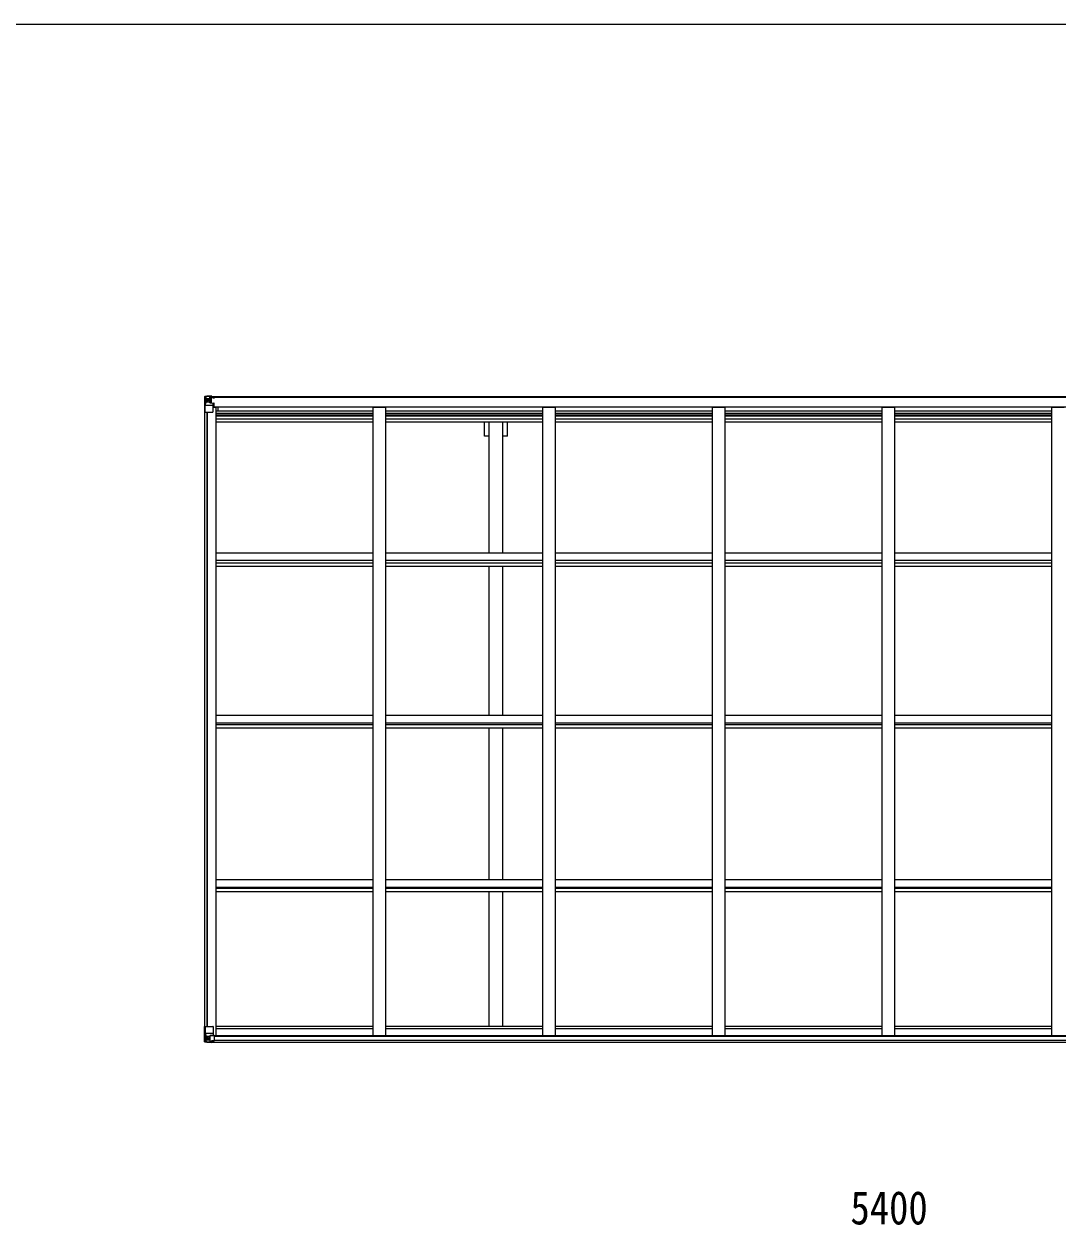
# Model space of a CAD drawing. Units: millimetres at full size, sheet at 1:30; details may follow other scales. Extents: x -8385 to 8479, y -5853 to 5787.
# Drawn here: x 31 to 4116, y 1046 to 5787 of the extents above; entities that cross this region are included whole.
import ezdxf
from ezdxf.enums import TextEntityAlignment as Align

# ---------------------------------------------------------------- set-up
doc = ezdxf.new("R2010")
doc.units = ezdxf.units.MM
doc.header["$LTSCALE"] = 30
for name, color, linetype, lineweight in [('0-1_本体', 4, 'Continuous', 9), ('0-2_部品', 7, 'Continuous', 9), ('0-A_寸法', 6, 'Continuous', 9), ('F-0_240', 7, 'Continuous', 9)]:
    doc.layers.add(name, color=color, linetype=linetype, lineweight=lineweight)
doc.styles.add('ＭＳ ゴシック', font='')
doc.styles.get('ＭＳ ゴシック').set_extended_font_data('MS Gothic')

msp = doc.modelspace()

# ---------------------------------------------------------------- linework, layer by layer
at = {"layer": '0-1_本体'}
for p, q in [((767.31, 4316.31), (6124.31, 4316.31)), ((767.31, 4314.25), (6124.31, 4314.25)), ((777.81, 4274.62), (790.81, 4274.62)), ((790.81, 1794.1), (790.81, 4274.62)), ((798.31, 4276.05), (6093.31, 4276.05)), ((798.31, 4260.97), (798.31, 4276.05)), ((1410.81, 4274.2), (1460.81, 4274.2)), ((1410.81, 1794.1), (1410.81, 4274.2)), ((1460.81, 1794.1), (1460.81, 4274.2)), ((2080.81, 4274.2), (2130.81, 4274.2)), ((2080.81, 1794.1), (2080.81, 4274.2)), ((2130.81, 1794.1), (2130.81, 4274.2)), ((2750.81, 4274.2), (2800.81, 4274.2)), ((2750.81, 1794.1), (2750.81, 4274.2)), ((2800.81, 1794.1), (2800.81, 4274.2)), ((3420.81, 4274.2), (3470.81, 4274.2)), ((3420.81, 1794.1), (3420.81, 4274.2)), ((3470.81, 1794.1), (3470.81, 4274.2)), ((4090.81, 4274.2), (4140.81, 4274.2)), ((4090.81, 1794.1), (4090.81, 4274.2)), ((745.81, 1830.45), (745.81, 4255.54)), ((754.81, 1830.45), (754.81, 4255.54)), ((755.51, 1830.45), (755.51, 4255.54)), ((790.81, 4260.97), (1410.81, 4260.97)), ((790.81, 4251.61), (1410.81, 4251.61)), ((790.81, 4244.53), (1410.81, 4244.53)), ((790.81, 4240.75), (1410.81, 4240.75)), ((790.81, 4229.4), (1410.81, 4229.4)), ((1460.81, 4260.97), (2080.81, 4260.97)), ((1460.81, 4251.61), (2080.81, 4251.61)), ((1460.81, 4244.53), (2080.81, 4244.53)), ((1460.81, 4240.75), (2080.81, 4240.75)), ((1460.81, 4229.4), (2080.81, 4229.4)), ((2130.81, 4260.97), (2750.81, 4260.97)), ((2130.81, 4251.61), (2750.81, 4251.61)), ((2130.81, 4244.53), (2750.81, 4244.53)), ((2130.81, 4240.75), (2750.81, 4240.75)), ((2130.81, 4229.4), (2750.81, 4229.4)), ((2800.81, 4260.97), (3420.81, 4260.97)), ((2800.81, 4251.61), (3420.81, 4251.61)), ((2800.81, 4244.53), (3420.81, 4244.53)), ((2800.81, 4240.75), (3420.81, 4240.75)), ((2800.81, 4229.4), (3420.81, 4229.4)), ((3470.81, 4260.97), (4090.81, 4260.97)), ((3470.81, 4251.61), (4090.81, 4251.61)), ((3470.81, 4244.53), (4090.81, 4244.53)), ((3470.81, 4240.75), (4090.81, 4240.75)), ((3470.81, 4229.4), (4090.81, 4229.4)), ((790.81, 4216.58), (1410.81, 4216.58)), ((1460.81, 4216.58), (2080.81, 4216.58)), ((1868.31, 3699.12), (1868.31, 4216.58)), ((1923.31, 3699.12), (1923.31, 4216.58)), ((1941.01, 4160.31), (1941.01, 4216.58)), ((2130.81, 4216.58), (2750.81, 4216.58)), ((2800.81, 4216.58), (3420.81, 4216.58)), ((3470.81, 4216.58), (4090.81, 4216.58)), ((1941.01, 4160.31), (1923.31, 4160.31)), ((790.81, 3699.12), (1410.81, 3699.12)), ((1460.81, 3699.12), (2080.81, 3699.12)), ((2130.81, 3699.12), (2750.81, 3699.12)), ((2800.81, 3699.12), (3420.81, 3699.12)), ((3470.81, 3699.12), (4090.81, 3699.12)), ((790.81, 3670.16), (1410.81, 3670.16)), ((790.81, 3660), (1410.81, 3660)), ((1460.81, 3670.16), (2080.81, 3670.16)), ((1460.81, 3660), (2080.81, 3660)), ((2130.81, 3670.16), (2750.81, 3670.16)), ((2130.81, 3660), (2750.81, 3660)), ((2800.81, 3670.16), (3420.81, 3670.16)), ((2800.81, 3660), (3420.81, 3660)), ((3470.81, 3670.16), (4090.81, 3670.16)), ((3470.81, 3660), (4090.81, 3660)), ((790.81, 3647.17), (1410.81, 3647.17)), ((1460.81, 3647.17), (2080.81, 3647.17)), ((1868.31, 3058.67), (1868.31, 3647.17)), ((1923.31, 3058.67), (1923.31, 3647.17)), ((2130.81, 3647.17), (2750.81, 3647.17)), ((2800.81, 3647.17), (3420.81, 3647.17)), ((3470.81, 3647.17), (4090.81, 3647.17)), ((790.81, 3058.67), (1410.81, 3058.67)), ((1460.81, 3058.67), (2080.81, 3058.67)), ((2130.81, 3058.67), (2750.81, 3058.67)), ((2800.81, 3058.67), (3420.81, 3058.67)), ((3470.81, 3058.67), (4090.81, 3058.67)), ((790.81, 3029.22), (1410.81, 3029.22)), ((790.81, 3022.08), (1410.81, 3022.08)), ((790.81, 3009.12), (1410.81, 3009.12)), ((1460.81, 3029.22), (2080.81, 3029.22)), ((1460.81, 3022.08), (2080.81, 3022.08)), ((1460.81, 3009.12), (2080.81, 3009.12)), ((1868.31, 2409.83), (1868.31, 3009.12)), ((1923.31, 2409.83), (1923.31, 3009.12)), ((2130.81, 3029.22), (2750.81, 3029.22)), ((2130.81, 3022.08), (2750.81, 3022.08)), ((2130.81, 3009.12), (2750.81, 3009.12)), ((2800.81, 3029.22), (3420.81, 3029.22)), ((2800.81, 3022.08), (3420.81, 3022.08)), ((2800.81, 3009.12), (3420.81, 3009.12)), ((3470.81, 3029.22), (4090.81, 3029.22)), ((3470.81, 3022.08), (4090.81, 3022.08)), ((3470.81, 3009.12), (4090.81, 3009.12)), ((790.81, 2409.83), (1410.81, 2409.83)), ((790.81, 2380.04), (1410.81, 2380.04)), ((790.81, 2376.16), (1410.81, 2376.16)), ((1460.81, 2409.83), (2080.81, 2409.83)), ((1460.81, 2380.04), (2080.81, 2380.04)), ((1460.81, 2376.16), (2080.81, 2376.16)), ((2130.81, 2409.83), (2750.81, 2409.83)), ((2130.81, 2380.04), (2750.81, 2380.04)), ((2130.81, 2376.16), (2750.81, 2376.16)), ((2800.81, 2409.83), (3420.81, 2409.83)), ((2800.81, 2380.04), (3420.81, 2380.04)), ((2800.81, 2376.16), (3420.81, 2376.16)), ((3470.81, 2409.83), (4090.81, 2409.83)), ((3470.81, 2380.04), (4090.81, 2380.04)), ((3470.81, 2376.16), (4090.81, 2376.16)), ((790.83, 2363.14), (1410.81, 2363.14)), ((1460.81, 2363.14), (2080.81, 2363.14)), ((1868.31, 1831.32), (1868.31, 2363.14)), ((1923.31, 1831.32), (1923.31, 2363.14)), ((2130.81, 2363.14), (2750.81, 2363.14)), ((2800.81, 2363.14), (3420.81, 2363.14)), ((3470.81, 2363.14), (4090.81, 2363.14)), ((790.81, 1831.32), (1410.81, 1831.32)), ((790.81, 1822.2), (1410.81, 1822.2)), ((1460.81, 1831.32), (2080.81, 1831.32)), ((1460.81, 1822.2), (2080.81, 1822.2)), ((2130.81, 1831.32), (2750.81, 1831.32)), ((2130.81, 1822.2), (2750.81, 1822.2)), ((2800.81, 1831.32), (3420.81, 1831.32)), ((2800.81, 1822.2), (3420.81, 1822.2)), ((3470.81, 1831.32), (4090.81, 1831.32)), ((3470.81, 1822.2), (4090.81, 1822.2)), ((772.31, 1768.65), (6119.31, 1768.65)), ((781.77, 1794.1), (6109.85, 1794.1)), ((782.31, 1791.74), (6109.31, 1791.74)), ((782.31, 1776.08), (6109.31, 1776.08))]:
    msp.add_line(p, q, dxfattribs=at)
msp.add_lwpolyline([(1868.31, 4160.31), (1850.61, 4160.31), (1850.61, 4216.58)], dxfattribs=at)
at = {"layer": '0-2_部品'}
for p, q in [((743.81, 4316.25), (743.81, 4316.21)), ((744.75, 4317.25), (744.75, 4317.25)), ((744.75, 4317.21), (744.75, 4317.25)), ((753.72, 4317.64), (745.79, 4317.17)), ((746.65, 4316.2), (746.65, 4316.13)), ((746.65, 4255.54), (746.65, 4316.13)), ((750.62, 4312.75), (747.89, 4316.42)), ((765.81, 4318.43), (753.81, 4317.65)), ((772.31, 4318.94), (765.81, 4318.54)), ((765.81, 4292.45), (765.81, 4318.54)), ((765.81, 4317.66), (772.31, 4318.06)), ((772.31, 4317.13), (767.31, 4317.04)), ((772.31, 4318.06), (772.31, 4318.94)), ((772.31, 4317.54), (772.31, 4318.06)), ((772.31, 4317.54), (772.31, 4317.13)), ((772.31, 4317.13), (772.31, 4316.31)), ((777.31, 4316.74), (777.31, 4316.31)), ((777.61, 4316.74), (777.31, 4316.74)), ((777.61, 4316.74), (779.3, 4316.31)), ((747.2, 4282.42), (751.34, 4294.51)), ((747.2, 4282.42), (753.81, 4282.21)), ((751.48, 4309.25), (753.81, 4309.3)), ((751.48, 4295.77), (751.48, 4309.25)), ((753.81, 4295.74), (751.48, 4295.77)), ((753.81, 4309.3), (765.81, 4309.3)), ((753.81, 4295.74), (765.81, 4295.74)), ((753.81, 4295.74), (753.81, 4295.74)), ((753.81, 4282.21), (777.81, 4282.21)), ((759.29, 4302.1), (759.29, 4301.14)), ((764.81, 4309.3), (765.81, 4309.3)), ((767.31, 4312.84), (765.81, 4312.84)), ((767.31, 4309.3), (765.81, 4309.3)), ((767.31, 4295.74), (765.81, 4295.74)), ((766.63, 4292.19), (776.98, 4290.53)), ((766.63, 4291.55), (766.63, 4292.19)), ((776.98, 4289.9), (766.63, 4291.55)), ((767.81, 4312.48), (767.31, 4312.48)), ((771.31, 4307.55), (767.31, 4307.55)), ((771.31, 4299.34), (767.31, 4299.34)), ((767.42, 4311.18), (771.31, 4311.18)), ((767.8, 4311.38), (767.8, 4311.55)), ((767.8, 4311.55), (767.81, 4311.55)), ((767.81, 4313.5), (767.81, 4311.55)), ((775.81, 4313.5), (767.81, 4313.5)), ((775.81, 4313.48), (767.81, 4313.48)), ((777.81, 4311.63), (767.81, 4311.55)), ((771.31, 4291.44), (771.31, 4311.41)), ((776.98, 4290.53), (776.98, 4289.9)), ((777.26, 4290.46), (781.31, 4290.42)), ((777.81, 4313.24), (782.81, 4313.24)), ((777.81, 4311.63), (777.81, 4313.24)), ((777.81, 4256.54), (777.81, 4289.64)), ((782.31, 4278.54), (777.81, 4278.54)), ((798.31, 4275.23), (777.81, 4275.23)), ((782.31, 4290.41), (781.31, 4290.42)), ((781.31, 4288.69), (782.31, 4288.69)), ((782.31, 4275.23), (782.31, 4290.41)), ((782.81, 4314.25), (782.81, 4313.24)), ((782.81, 4313.24), (783.81, 4313.24)), ((783.81, 4313.24), (783.81, 4314.25)), ((783.81, 4313.24), (783.81, 4311.68)), ((783.81, 4311.56), (783.81, 4311.68)), ((746.65, 4255.54), (776.81, 4255.54)), ((743.81, 1830.45), (776.81, 1830.45)), ((743.81, 1769.74), (743.81, 1830.45)), ((746.65, 1830.45), (746.65, 1769.86)), ((747.2, 1803.56), (753.81, 1803.78)), ((747.2, 1803.56), (751.34, 1791.48)), ((753.81, 1803.78), (777.81, 1803.78)), ((777.81, 1829.45), (777.81, 1796.35)), ((744.75, 1768.78), (744.75, 1768.73)), ((753.72, 1768.35), (745.79, 1768.82)), ((746.65, 1769.79), (746.65, 1769.86)), ((750.62, 1773.24), (747.89, 1769.57)), ((753.81, 1790.25), (751.48, 1790.22)), ((751.48, 1790.22), (751.48, 1776.74)), ((751.48, 1776.74), (753.81, 1776.68)), ((753.81, 1790.25), (753.81, 1790.25)), ((765.81, 1790.25), (753.81, 1790.25)), ((753.81, 1776.69), (765.81, 1776.69)), ((765.81, 1767.56), (753.81, 1768.34)), ((758.33, 1783.89), (758.33, 1784.85)), ((765.81, 1794.23), (772.31, 1794.23)), ((765.81, 1794.23), (765.81, 1767.45)), ((776.98, 1796.09), (766.63, 1794.44)), ((766.63, 1794.44), (766.63, 1794.23)), ((769.33, 1794.23), (776.98, 1795.46)), ((772.31, 1794.23), (781.31, 1794.2)), ((772.31, 1767.05), (772.31, 1772.99)), ((781.31, 1772.42), (772.31, 1772.37)), ((776.98, 1795.46), (776.98, 1796.09)), ((782.31, 1793.29), (782.31, 1773.14))]:
    msp.add_line(p, q, dxfattribs=at)
for points in [[(743.81, 4316.21), (743.81, 4255.54), (746.65, 4255.54)], [(744.75, 4317.25), (753.81, 4317.81), (765.81, 4318.54)], [(772.31, 4317.54), (767.31, 4317.54), (767.31, 4292.08)], [(757.37, 4303.06), (756.41, 4303.06), (756.41, 4304.02), (757.37, 4304.02)], [(758.33, 4304.98), (758.33, 4305.94), (759.29, 4305.94), (759.29, 4304.98)], [(759.29, 4301.14), (758.33, 4301.14), (758.33, 4302.1)], [(760.25, 4304.02), (761.21, 4304.02), (761.21, 4303.06), (760.25, 4303.06)], [(782.81, 4311.51), (767.81, 4311.38), (767.8, 4311.38)], [(767.81, 4312.48), (775.81, 4312.48), (775.81, 4314.25)], [(777.81, 4311.63), (777.81, 4311.62), (783.81, 4311.68)], [(781.31, 4290.42), (781.31, 4288.69), (777.81, 4288.67)], [(744.75, 1768.73), (753.81, 1768.18), (772.31, 1767.05)], [(757.37, 1781.97), (756.41, 1781.97), (756.41, 1782.93), (757.37, 1782.93)], [(758.33, 1784.85), (759.29, 1784.85), (759.29, 1783.89)], [(759.29, 1781.01), (759.29, 1780.05), (758.33, 1780.05), (758.33, 1781.01)], [(760.25, 1782.93), (761.21, 1782.93), (761.21, 1781.97), (760.25, 1781.97)], [(782.31, 1773.14), (782.3, 1773.03), (772.31, 1772.99)]]:
    msp.add_lwpolyline(points, dxfattribs=at)
for centre in [(758.81, 4303.54), (758.81, 1782.45)]:
    msp.add_circle(centre, 5.3, dxfattribs=at)
for centre, radius, start, end in [((744.81, 4316.26), 1, 93.50017, 180.00079), ((744.81, 4316.25), 0.999, 93.4424, 179.95083), ((744.81, 4316.21), 0.999, 93.4424, 179.95083), ((745.96, 4329.86), 12.7, 269.24466, 275.10311), ((747.93, 4316.25), 1.28, 131.17831, 182.45895), ((757.37, 4304.98), 0.96, 270, 0), ((757.37, 4302.1), 0.96, 0, 90), ((760.25, 4304.98), 0.96, 180, 270), ((760.25, 4302.1), 0.96, 90, 180), ((766.74, 4293.12), 0.937, 182.32209, 263.26766), ((766.74, 4292.48), 0.937, 182.32209, 263.26766), ((767.81, 4314), 0.5, 179.99802, 269.99691), ((767.81, 4313.98), 0.5, 180.00109, 270.00109), ((767.81, 4311.05), 0.5, 90.52895, 180.04464), ((767.82, 4310.87), 0.513, 91.88028, 181.04707), ((776.87, 4289.6), 0.937, 2.32209, 83.26766), ((776.87, 4288.97), 0.937, 2.32209, 83.26766), ((782.95, 4319.2), 7.69, 268.96999, 276.43426), ((776.81, 4256.54), 1, 270, 0), ((776.81, 1829.45), 1, 0, 90), ((744.81, 1769.78), 0.999, 180.04917, 266.5576), ((744.81, 1769.74), 0.999, 180.04917, 266.5576), ((744.81, 1769.73), 1, 179.99921, 266.49983), ((745.96, 1756.13), 12.7, 84.89689, 90.75534), ((747.93, 1769.74), 1.28, 177.54105, 228.82169), ((757.37, 1783.89), 0.96, 270, 0), ((757.37, 1781.01), 0.96, 0, 90), ((760.25, 1783.89), 0.96, 180, 270), ((760.25, 1781.01), 0.96, 90, 180), ((766.74, 1793.5), 0.937, 96.73234, 129.06602), ((776.87, 1797.02), 0.937, 276.73234, 357.67791), ((776.87, 1796.39), 0.937, 276.73234, 357.67791)]:
    msp.add_arc(centre, radius, start, end, dxfattribs=at)
for centre, major_axis, ratio, start_param, end_param in [((945.75, 4329.57), (201, 12.36), 0.060933, 3.1373463, 3.1378449), ((746.75, 4317.33), (2, 0.12), 0.060933, 3.1378449, 4.2119296), ((746.94, 4314.24), (-0.02, 3), 0.466854, 5.5234897, 6.1575023), ((747.92, 4284.77), (0.85, 2.32), 0.403757, 2.3087461, 3.2744049), ((748.6, 4309.16), (0.03, 5), 0.573921, 4.7320603, 5.5159136), ((750.07, 4295.79), (0, 3), 0.468246, 4.2703918, 4.7058971), ((672.06, 4309.3), (81.75, 0), 0.061163, 0, 0.0007725), ((747.92, 1801.22), (0.85, -2.32), 0.403757, 3.0087805, 3.9744392), ((746.75, 1768.66), (2, -0.12), 0.060933, 2.0712557, 3.1453404), ((945.75, 1756.42), (201, -12.36), 0.060933, 3.1453404, 3.145839), ((746.94, 1771.75), (-0.02, -3), 0.466854, 0.125683, 0.7596956), ((748.6, 1776.82), (0.03, -5), 0.573921, 0.7672717, 1.551125), ((750.07, 1790.19), (0, -3), 0.468246, 1.5772882, 2.0127935), ((672.06, 1776.69), (81.75, 0), 0.061163, 6.2824128, 6.2831853), ((781.31, 1793.29), (1, -0.021), 0.906239, 0.0187047, 1.589501), ((781.31, 1773.13), (1, 0.012), 0.707053, 4.7036637, 6.124411)]:
    msp.add_ellipse(centre, major_axis=major_axis, ratio=ratio, start_param=start_param, end_param=end_param, dxfattribs=at)
at = {"layer": 'F-0_240', "color": 5}
msp.add_line((-8385.45, 5787.34), (8054.55, 5787.34), dxfattribs=at)

# ---------------------------------------------------------------- texts
at = {"layer": '0-A_寸法', "color": 7, "style": 'ＭＳ ゴシック', "width": 0.85}
msp.add_text('5400', height=132, dxfattribs=at).set_placement((3295.81, 1008.89), align=Align.BOTTOM_LEFT)

doc.saveas('drawing.dxf')
